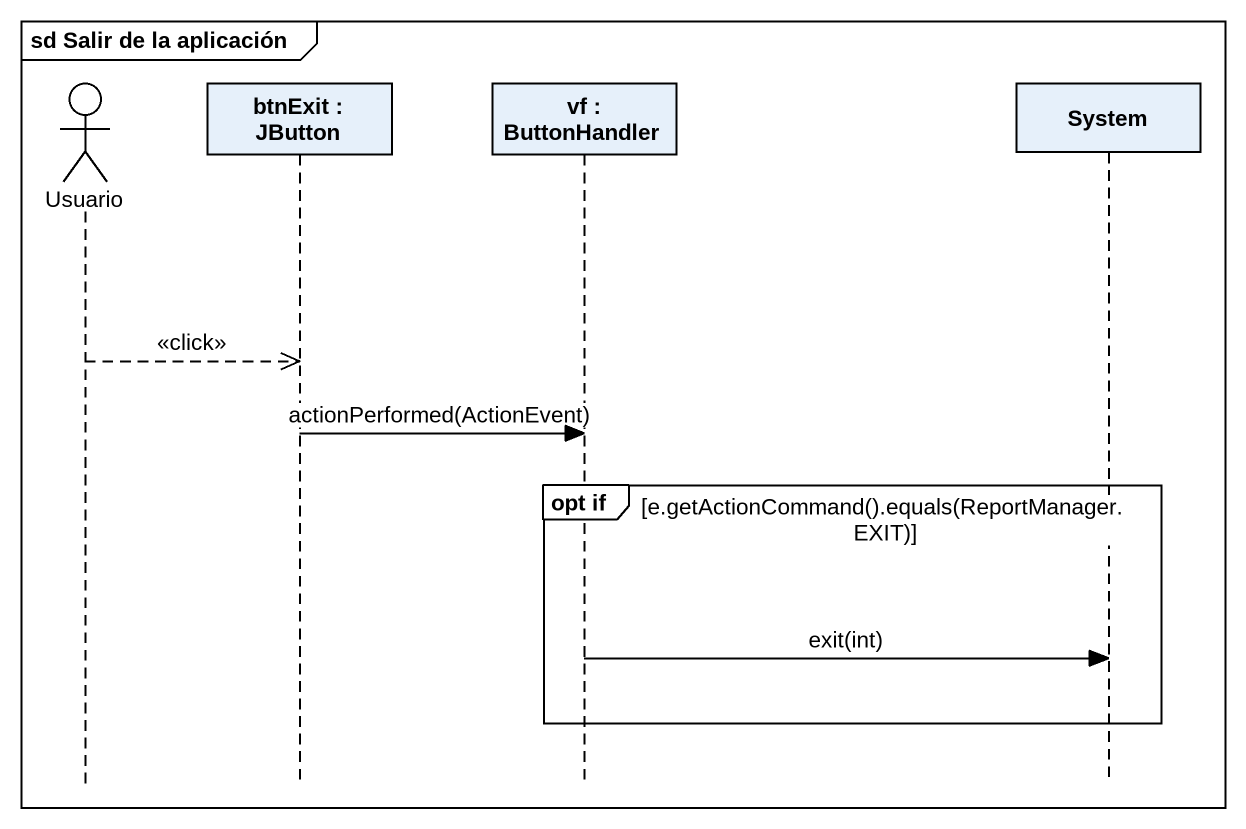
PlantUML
@startuml
mainframe sd Salir de la aplicación
hide footbox
actor Usuario
participant "btnExit : JButton" as btnExit
participant "vf : ButtonHandler" as vf
participant System

Usuario -->> btnExit : <<click>>
btnExit -> vf : actionPerformed(ActionEvent)
group opt if [e.getActionCommand().equals(ReportManager.EXIT)]
  vf -> System : exit(int)
end
@enduml
